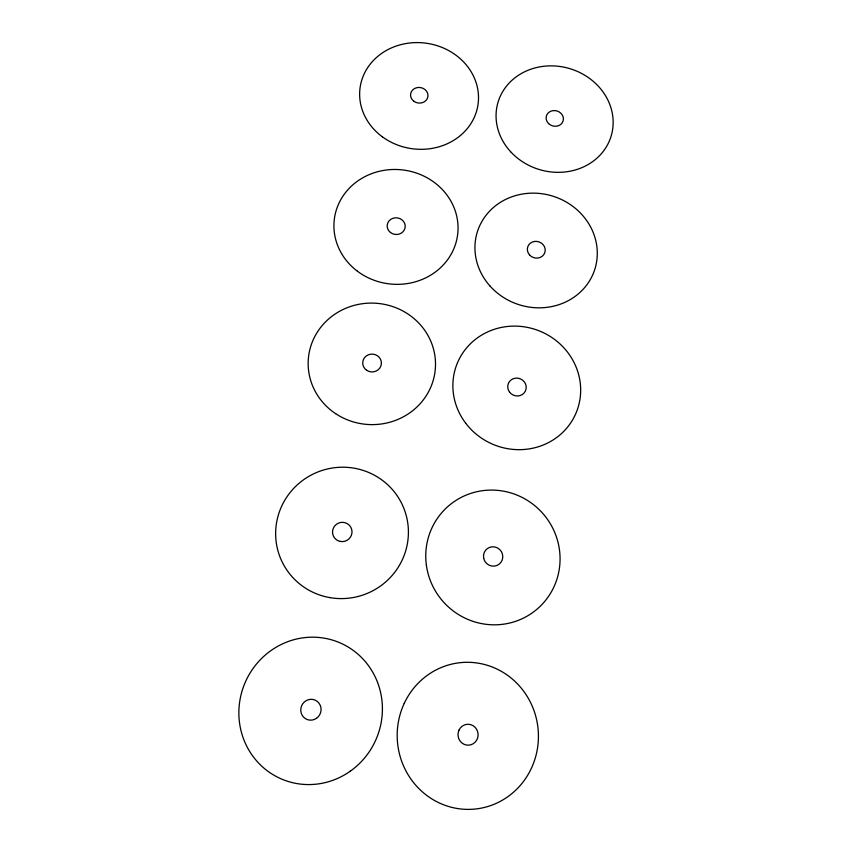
<?xml version="1.0" encoding="UTF-8"?>
<svg xmlns="http://www.w3.org/2000/svg" width="852" height="852" viewBox="0 0 852 852"><rect width="100%" height="100%" fill="white"/><g stroke="black" fill="none" stroke-linecap="round" stroke-linejoin="round"><path stroke-width="1.28" d="M382.346 136.799A59.565 53.218 8.5 0 0 477.908 105.286A59.565 53.218 8.5 0 0 396.979 45.784A59.565 53.218 8.5 0 0 382.346 136.799M510.593 151.688A59.033 52.707 16.4 0 0 610.053 139.27A59.033 52.707 16.4 0 0 543.161 66.349A59.033 52.707 16.4 0 0 510.593 151.688M335.645 413.667A63.698 60.758 3.4 0 0 435.308 369.097A63.698 60.758 3.4 0 0 344.549 308.807A63.698 60.758 3.4 0 0 335.645 413.667M357.403 271.213A62.143 57.372 7 0 0 457.386 236.43A62.143 57.372 7 0 0 373.165 173.094A62.143 57.372 7 0 0 357.403 271.213M489.985 286.006A61.653 56.85 18.5 0 0 593.982 271.724A61.653 56.85 18.5 0 0 524.363 193.734A61.653 56.85 18.5 0 0 489.985 286.006M465.575 423.039A64.379 61.269 23.5 0 0 575.483 414.306A64.379 61.269 23.5 0 0 509.262 326.316A64.379 61.269 23.5 0 0 465.575 423.039M329.852 597.614A66.531 65.54 -22.9 0 0 404.625 510.38A66.531 65.54 -22.9 0 0 291.597 490.72A66.531 65.54 -22.9 0 0 329.852 597.614M426.351 565.014A67.99 66.541 49.2 0 0 533.948 611.651A67.99 66.541 49.2 0 0 518.431 495.694A67.99 66.541 49.2 0 0 426.351 565.014M548.624 123.604A8.712 7.774 16.4 0 0 563.097 120.963A8.712 7.774 16.4 0 0 552.565 110.717A8.712 7.774 16.4 0 0 548.624 123.604M390.493 232.521A9.042 8.339 7 0 0 405.105 227.633A9.042 8.339 7 0 0 392.974 218.282A9.042 8.339 7 0 0 390.493 232.521M366.648 370.269A9.351 8.914 3.4 0 0 381.366 363.9A9.351 8.914 3.4 0 0 368.149 354.901A9.351 8.914 3.4 0 0 366.648 370.269M509.496 392.037A9.319 8.871 23.5 0 0 525.428 390.962A9.319 8.871 23.5 0 0 515.992 378.118A9.319 8.871 23.5 0 0 509.496 392.037M529.475 254.844A9.01 8.307 18.5 0 0 544.705 252.927A9.01 8.307 18.5 0 0 534.673 241.425A9.01 8.307 18.5 0 0 529.475 254.844M483.68 558.145A9.755 9.542 49 0 0 499.474 563.886A9.755 9.542 49 0 0 496.237 547.389A9.755 9.542 49 0 0 483.68 558.145M340.385 541.446A9.766 9.617 -22.7 0 0 351.493 528.762A9.766 9.617 -22.7 0 0 334.932 525.705A9.766 9.617 -22.7 0 0 340.385 541.446M350.257 771.209A74.103 71.355 -67.2 0 0 342.642 644.048A74.103 71.355 -67.2 0 0 238.997 717.384A74.103 71.355 -67.2 0 0 350.257 771.209M404.21 703.443A73.57 70.609 85.6 0 0 472.998 809.23A73.57 70.609 85.6 0 0 526.216 694.881A73.57 70.609 85.6 0 0 404.21 703.443M459.026 730.079A10.458 10.043 85.5 0 0 468.749 745.159A10.458 10.043 85.5 0 0 476.385 728.929A10.458 10.043 85.5 0 0 459.026 730.079M316.507 718.3A10.49 10.107 -67.2 0 0 315.485 700.291A10.49 10.107 -67.2 0 0 300.777 710.632A10.49 10.107 -67.2 0 0 316.507 718.3M413.795 101.207A8.744 7.806 8.5 0 0 427.885 96.734A8.744 7.806 8.5 0 0 416.117 87.884A8.744 7.806 8.5 0 0 413.795 101.207"/></g></svg>
